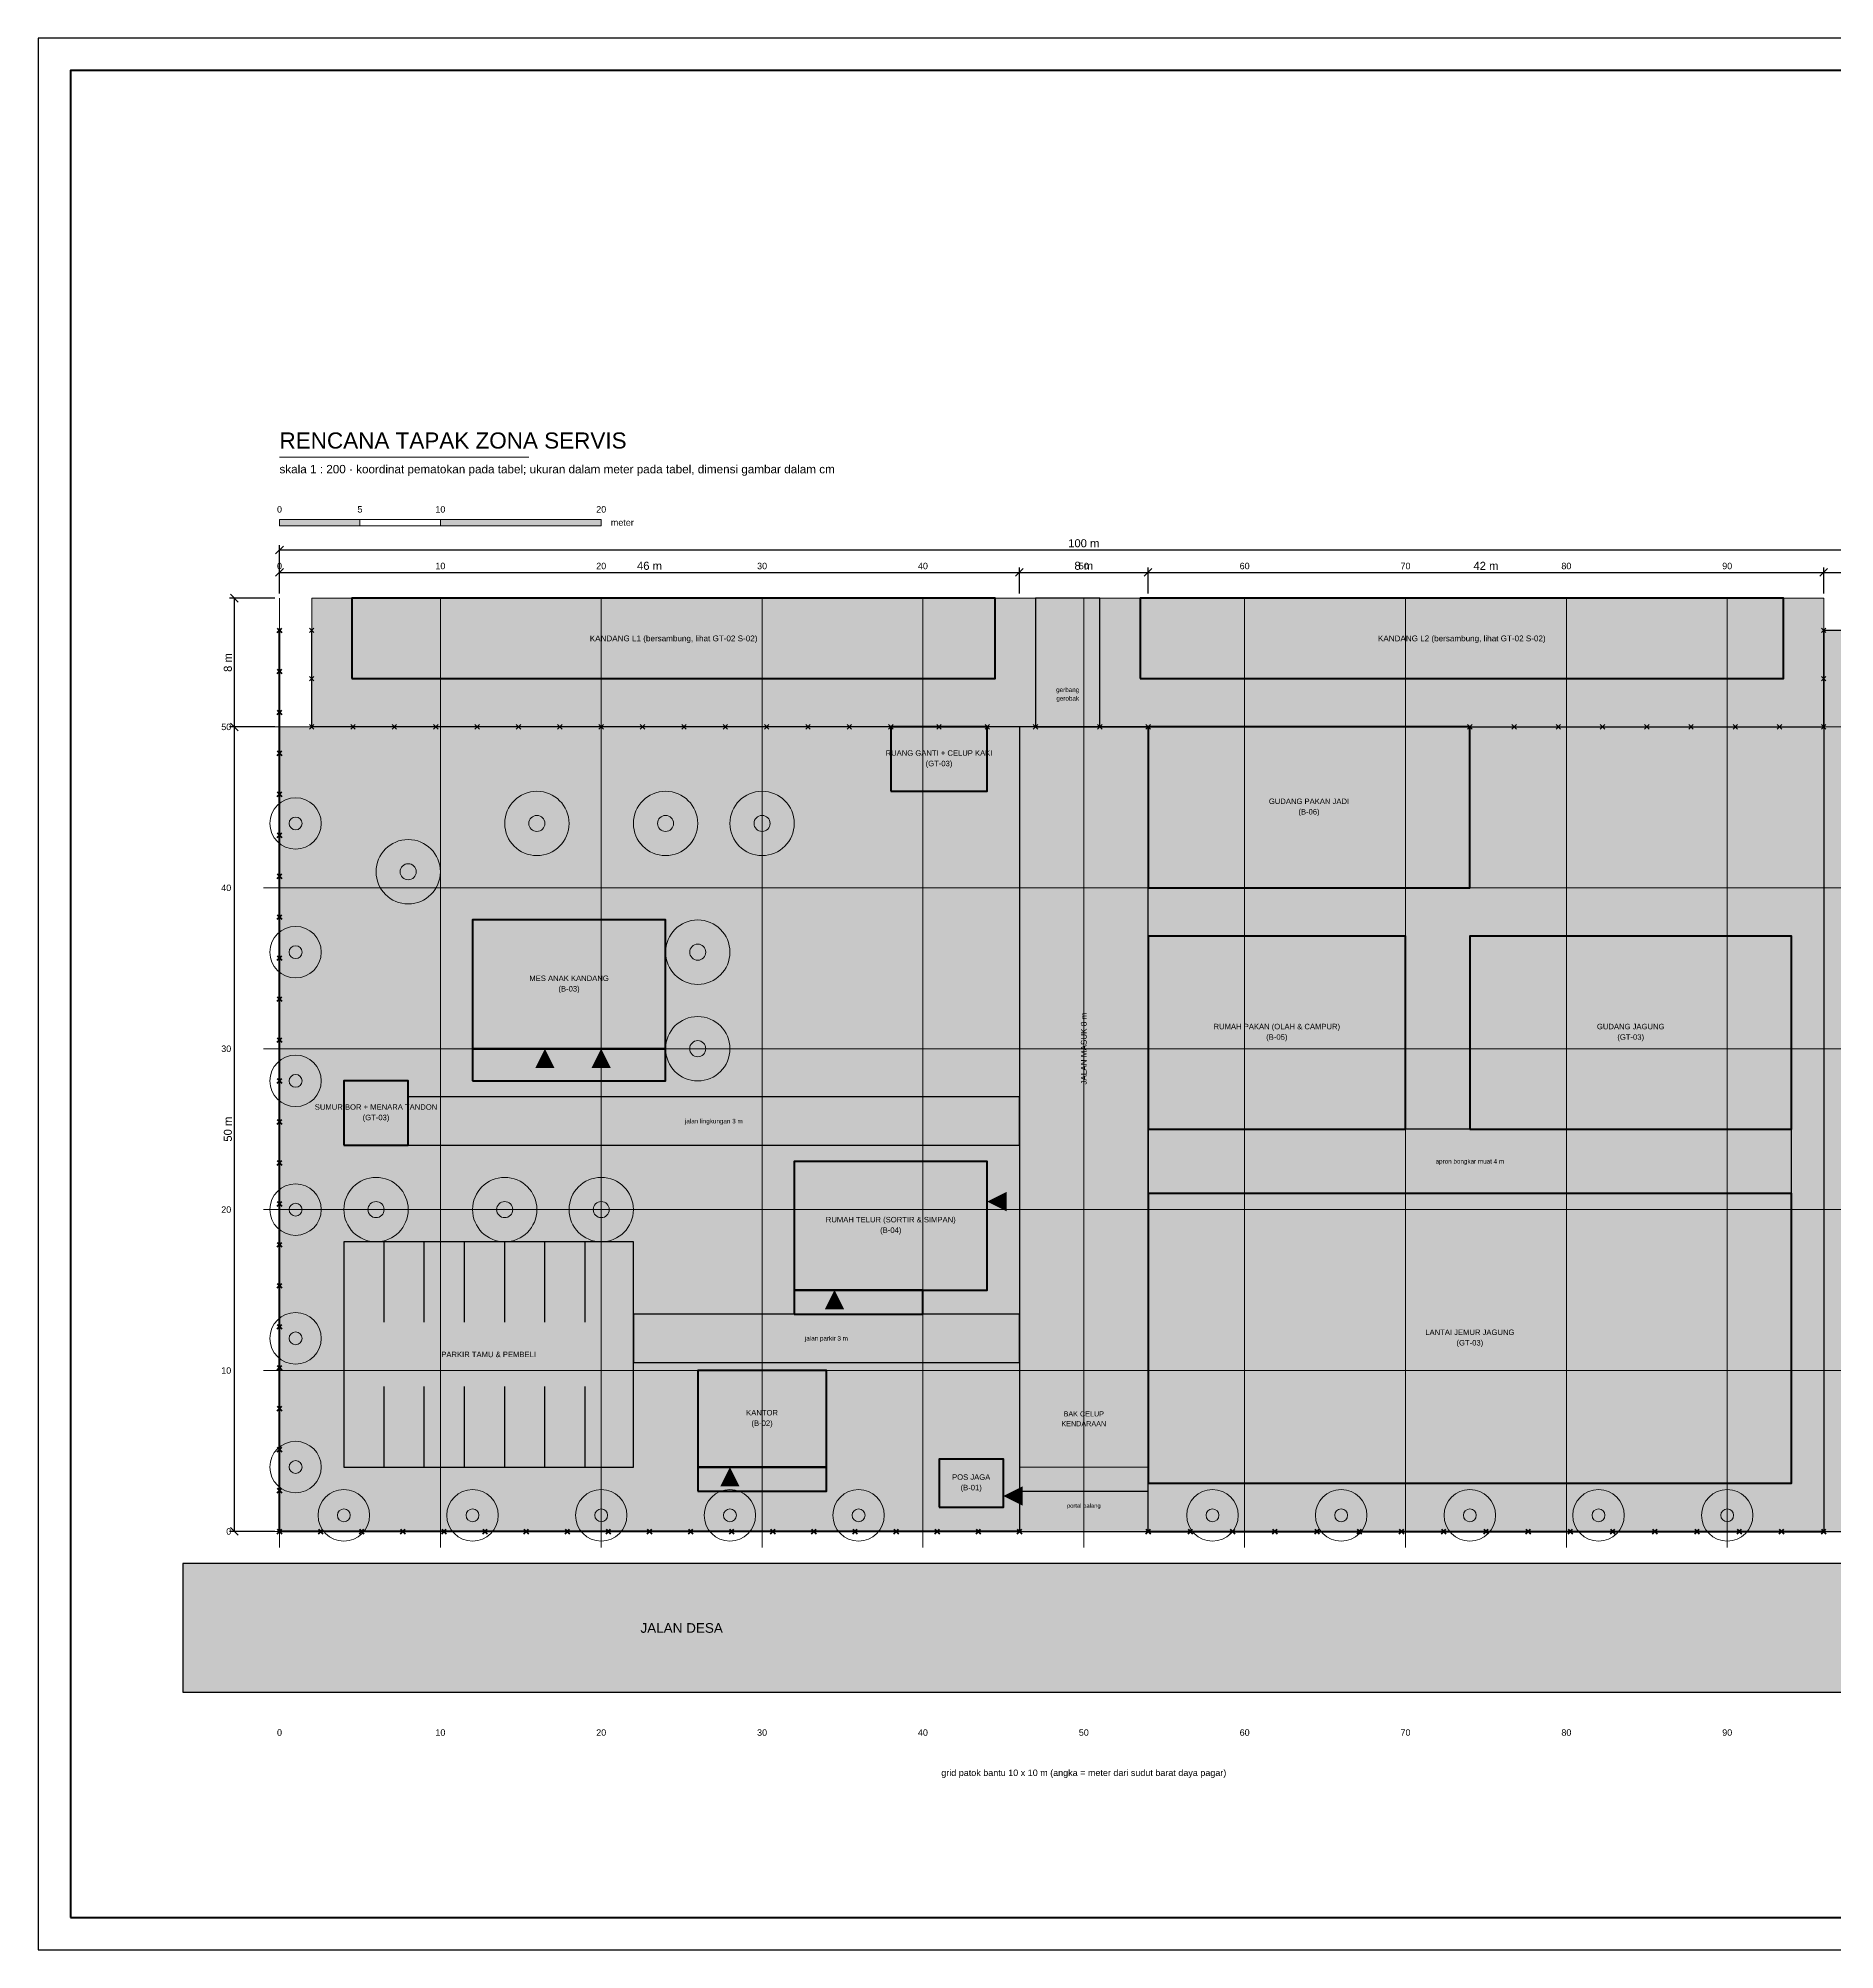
# Model space of a CAD drawing. Header units: centimetres. Extents: x 0 to 128320, y 0 to 42050.
# Drawn here: x 64450 to 75619, y 0 to 11880 of the extents above; entities that cross this region are included whole.
import ezdxf
from ezdxf.enums import TextEntityAlignment as Align

# ---------------------------------------------------------------- set-up
doc = ezdxf.new("R2010")
doc.units = ezdxf.units.CM
doc.linetypes.add('DASHDOT', pattern=[3.556, 2.54, -0.508, 0, -0.508])
doc.linetypes.add('DASHED', pattern=[1.524, 1.27, -0.254])
for name, color, linetype, lineweight in [('A-AIR', 5, 'CONTINUOUS', 18), ('A-BAJA', 6, 'CONTINUOUS', 25), ('A-DIM', 140, 'CONTINUOUS', 13), ('A-FRAME', 7, 'CONTINUOUS', 50), ('A-GRID', 1, 'DASHDOT', 13), ('A-HATCH', 8, 'CONTINUOUS', 9), ('A-JALAN', 8, 'CONTINUOUS', 25), ('A-LANSKAP', 82, 'CONTINUOUS', 13), ('A-PAGAR', 94, 'CONTINUOUS', 25), ('A-STRUKTUR', 7, 'CONTINUOUS', 50), ('A-TEKS', 7, 'CONTINUOUS', 18), ('A-TERSEMBUNYI', 8, 'DASHED', 13)]:
    doc.layers.add(name, color=color, linetype=linetype, lineweight=lineweight)
doc.styles.add('ARIAL', font='arial.ttf')
doc.dimstyles.new('D200', dxfattribs={"dimtxt": 50, "dimasz": 40, "dimexe": 30, "dimexo": 30, "dimgap": 16, "dimtad": 1, "dimdec": 0, "dimtxsty": 'ARIAL', "dimtsz": 24, "dimcen": 2.5, "dimclrd": 140, "dimclre": 140, "dimclrt": 250, "dimazin": 3, "dimtfac": 1, "dimtmove": 0, "dimatfit": 3})

msp = doc.modelspace()

# ---------------------------------------------------------------- hatches: boundary and pattern name
at = {"layer": 'A-HATCH'}
h = msp.add_hatch(color=7, dxfattribs=at)
h.dxf.hatch_style = 1
h.paths.add_polyline_path([(65950, 8850), (66450, 8850), (66450, 8890), (65950, 8890)])
h = msp.add_hatch(color=7, dxfattribs=at)
h.dxf.hatch_style = 1
h.paths.add_polyline_path([(66950, 8850), (67950, 8850), (67950, 8890), (66950, 8890)])
at = {"layer": 'A-HATCH', "true_color": 0xecf2e6}
h = msp.add_hatch(color=8, dxfattribs=at)
h.dxf.hatch_style = 1
h.paths.add_polyline_path([(66150, 7600), (75550, 7600), (75550, 8400), (66150, 8400)])
at = {"layer": 'A-HATCH', "true_color": 0xcdd6d2}
h = msp.add_hatch(color=8, dxfattribs=at)
h.dxf.hatch_style = 1
h.paths.add_polyline_path([(66400, 7900), (70400, 7900), (70400, 8400), (66400, 8400)])
at = {"layer": 'A-HATCH', "true_color": 0xd6d8d6}
h = msp.add_hatch(color=8, dxfattribs=at)
h.dxf.hatch_style = 1
h.paths.add_polyline_path([(70650, 7600), (71050, 7600), (71050, 8400), (70650, 8400)])
at = {"layer": 'A-HATCH', "true_color": 0xcdd6d2}
h = msp.add_hatch(color=8, dxfattribs=at)
h.dxf.hatch_style = 1
h.paths.add_polyline_path([(71300, 7900), (75300, 7900), (75300, 8400), (71300, 8400)])
at = {"layer": 'A-HATCH', "true_color": 0xd6d8d6}
h = msp.add_hatch(color=8, dxfattribs=at)
h.dxf.hatch_style = 1
h.paths.add_polyline_path([(75550, 2600), (75950, 2600), (75950, 8200), (75550, 8200)])
at = {"layer": 'A-HATCH', "true_color": 0xf2f0e8}
h = msp.add_hatch(color=8, dxfattribs=at)
h.dxf.hatch_style = 1
h.paths.add_polyline_path([(65950, 2600), (75950, 2600), (75950, 7600), (65950, 7600)])
at = {"layer": 'A-HATCH', "true_color": 0xecd6b4}
h = msp.add_hatch(color=8, dxfattribs=at)
h.dxf.hatch_style = 1
h.paths.add_polyline_path([(69750, 7200), (70350, 7200), (70350, 7600), (69750, 7600)])
at = {"layer": 'A-HATCH', "true_color": 0xd6d8d6}
h = msp.add_hatch(color=8, dxfattribs=at)
h.dxf.hatch_style = 1
h.paths.add_polyline_path([(70550, 2600), (71350, 2600), (71350, 7600), (70550, 7600)])
at = {"layer": 'A-HATCH', "true_color": 0xecd6b4}
h = msp.add_hatch(color=8, dxfattribs=at)
h.dxf.hatch_style = 1
h.paths.add_polyline_path([(71350, 6600), (73350, 6600), (73350, 7600), (71350, 7600)])
h = msp.add_hatch(color=8, dxfattribs=at)
h.dxf.hatch_style = 1
h.paths.add_polyline_path([(67150, 5600), (68350, 5600), (68350, 6400), (67150, 6400)])
h = msp.add_hatch(color=8, dxfattribs=at)
h.dxf.hatch_style = 1
h.paths.add_polyline_path([(71350, 5100), (72950, 5100), (72950, 6300), (71350, 6300)])
h = msp.add_hatch(color=8, dxfattribs=at)
h.dxf.hatch_style = 1
h.paths.add_polyline_path([(73350, 5100), (75350, 5100), (75350, 6300), (73350, 6300)])
at = {"layer": 'A-HATCH'}
h = msp.add_hatch(color=1, dxfattribs=at)
h.dxf.hatch_style = 1
h.paths.add_polyline_path([(67600, 5600), (67660, 5480), (67540, 5480)])
h = msp.add_hatch(color=1, dxfattribs=at)
h.dxf.hatch_style = 1
h.paths.add_polyline_path([(67950, 5600), (68010, 5480), (67890, 5480)])
at = {"layer": 'A-HATCH', "true_color": 0xecd6b4}
h = msp.add_hatch(color=8, dxfattribs=at)
h.dxf.hatch_style = 1
h.paths.add_polyline_path([(66350, 5000), (66750, 5000), (66750, 5400), (66350, 5400)])
at = {"layer": 'A-HATCH', "true_color": 0xd6d8d6}
h = msp.add_hatch(color=8, dxfattribs=at)
h.dxf.hatch_style = 1
h.paths.add_polyline_path([(66750, 5000), (70550, 5000), (70550, 5300), (66750, 5300)])
h = msp.add_hatch(color=8, dxfattribs=at)
h.dxf.hatch_style = 1
h.paths.add_polyline_path([(71350, 4700), (75350, 4700), (75350, 5100), (71350, 5100)])
at = {"layer": 'A-HATCH', "true_color": 0xecd6b4}
h = msp.add_hatch(color=8, dxfattribs=at)
h.dxf.hatch_style = 1
h.paths.add_polyline_path([(69150, 4100), (70350, 4100), (70350, 4900), (69150, 4900)])
at = {"layer": 'A-HATCH'}
h = msp.add_hatch(color=1, dxfattribs=at)
h.dxf.hatch_style = 1
h.paths.add_polyline_path([(70350, 4650), (70470, 4710), (70470, 4590)])
at = {"layer": 'A-HATCH', "true_color": 0xe4e2dc}
h = msp.add_hatch(color=8, dxfattribs=at)
h.dxf.hatch_style = 1
h.paths.add_polyline_path([(71350, 2900), (75350, 2900), (75350, 4700), (71350, 4700)])
at = {"layer": 'A-HATCH', "true_color": 0xd6d8d6}
h = msp.add_hatch(color=8, dxfattribs=at)
h.dxf.hatch_style = 1
h.paths.add_polyline_path([(66350, 3000), (68150, 3000), (68150, 4400), (66350, 4400)])
at = {"layer": 'A-HATCH'}
h = msp.add_hatch(color=1, dxfattribs=at)
h.dxf.hatch_style = 1
h.paths.add_polyline_path([(69400, 4100), (69460, 3980), (69340, 3980)])
at = {"layer": 'A-HATCH', "true_color": 0xd6d8d6}
h = msp.add_hatch(color=8, dxfattribs=at)
h.dxf.hatch_style = 1
h.paths.add_polyline_path([(68150, 3650), (70550, 3650), (70550, 3950), (68150, 3950)])
at = {"layer": 'A-HATCH', "true_color": 0xecd6b4}
h = msp.add_hatch(color=8, dxfattribs=at)
h.dxf.hatch_style = 1
h.paths.add_polyline_path([(68550, 3000), (69350, 3000), (69350, 3600), (68550, 3600)])
at = {"layer": 'A-HATCH'}
h = msp.add_hatch(color=1, dxfattribs=at)
h.dxf.hatch_style = 1
h.paths.add_polyline_path([(68750, 3000), (68810, 2880), (68690, 2880)])
at = {"layer": 'A-HATCH', "true_color": 0xecd6b4}
h = msp.add_hatch(color=8, dxfattribs=at)
h.dxf.hatch_style = 1
h.paths.add_polyline_path([(70050, 2750), (70450, 2750), (70450, 3050), (70050, 3050)])
at = {"layer": 'A-HATCH'}
h = msp.add_hatch(color=1, dxfattribs=at)
h.dxf.hatch_style = 1
h.paths.add_polyline_path([(70450, 2820), (70570, 2880), (70570, 2760)])
at = {"layer": 'A-HATCH', "true_color": 0xd6d8d6}
h = msp.add_hatch(color=8, dxfattribs=at)
h.dxf.hatch_style = 1
h.paths.add_polyline_path([(65350, 1600), (76550, 1600), (76550, 2400), (65350, 2400)])

# ---------------------------------------------------------------- linework, layer by layer
at = {"layer": 'A-AIR'}
msp.add_lwpolyline([(70550, 3000), (71350, 3000), (71350, 3600), (70550, 3600)], close=True, dxfattribs=at)
at = {"layer": 'A-BAJA'}
msp.add_line((70550, 2850), (71350, 2850), dxfattribs=at)
at = {"layer": 'A-FRAME'}
for p, q in [((65936, 8186), (65964, 8214)), ((65936, 8214), (65964, 8186)), ((65936, 7931.5), (65964, 7959.5)), ((65936, 7959.5), (65964, 7931.5)), ((65936, 7676.9), (65964, 7704.9)), ((65936, 7704.9), (65964, 7676.9)), ((65936, 7422.4), (65964, 7450.4)), ((65936, 7450.4), (65964, 7422.4)), ((65936, 7167.8), (65964, 7195.8)), ((65936, 7195.8), (65964, 7167.8)), ((65936, 6913.3), (65964, 6941.3)), ((65936, 6941.3), (65964, 6913.3)), ((65936, 6658.7), (65964, 6686.7)), ((65936, 6686.7), (65964, 6658.7)), ((65936, 6404.2), (65964, 6432.2)), ((65936, 6432.2), (65964, 6404.2)), ((65936, 6149.6), (65964, 6177.6)), ((65936, 6177.6), (65964, 6149.6)), ((65936, 5895.1), (65964, 5923.1)), ((65936, 5923.1), (65964, 5895.1)), ((65936, 5640.5), (65964, 5668.5)), ((65936, 5668.5), (65964, 5640.5)), ((65936, 5386), (65964, 5414)), ((65936, 5414), (65964, 5386)), ((65936, 5131.5), (65964, 5159.5)), ((65936, 5159.5), (65964, 5131.5)), ((65936, 4876.9), (65964, 4904.9)), ((65936, 4904.9), (65964, 4876.9)), ((65936, 4622.4), (65964, 4650.4)), ((65936, 4650.4), (65964, 4622.4)), ((65936, 4367.8), (65964, 4395.8)), ((65936, 4395.8), (65964, 4367.8)), ((65936, 4113.3), (65964, 4141.3)), ((65936, 4141.3), (65964, 4113.3)), ((65936, 3858.7), (65964, 3886.7)), ((65936, 3886.7), (65964, 3858.7)), ((65936, 3604.2), (65964, 3632.2)), ((65936, 3632.2), (65964, 3604.2)), ((65936, 3349.6), (65964, 3377.6)), ((65936, 3377.6), (65964, 3349.6)), ((65936, 3095.1), (65964, 3123.1)), ((65936, 3123.1), (65964, 3095.1)), ((65936, 2840.5), (65964, 2868.5)), ((65936, 2868.5), (65964, 2840.5)), ((65936, 2586), (65964, 2614)), ((65936, 2614), (65964, 2586)), ((65936, 2586), (65964, 2614)), ((65936, 2614), (65964, 2586)), ((66191.6, 2586), (66219.6, 2614)), ((66191.6, 2614), (66219.6, 2586)), ((66447.1, 2586), (66475.1, 2614)), ((66447.1, 2614), (66475.1, 2586)), ((66702.7, 2586), (66730.7, 2614)), ((66702.7, 2614), (66730.7, 2586)), ((66958.2, 2586), (66986.2, 2614)), ((66958.2, 2614), (66986.2, 2586)), ((67213.8, 2586), (67241.8, 2614)), ((67213.8, 2614), (67241.8, 2586)), ((67469.3, 2586), (67497.3, 2614)), ((67469.3, 2614), (67497.3, 2586)), ((67724.9, 2586), (67752.9, 2614)), ((67724.9, 2614), (67752.9, 2586)), ((67980.4, 2586), (68008.4, 2614)), ((67980.4, 2614), (68008.4, 2586)), ((68236, 2586), (68264, 2614)), ((68236, 2614), (68264, 2586)), ((68491.6, 2586), (68519.6, 2614)), ((68491.6, 2614), (68519.6, 2586)), ((68747.1, 2586), (68775.1, 2614)), ((68747.1, 2614), (68775.1, 2586)), ((69002.7, 2586), (69030.7, 2614)), ((69002.7, 2614), (69030.7, 2586)), ((69258.2, 2586), (69286.2, 2614)), ((69258.2, 2614), (69286.2, 2586)), ((69513.8, 2586), (69541.8, 2614)), ((69513.8, 2614), (69541.8, 2586)), ((69769.3, 2586), (69797.3, 2614)), ((69769.3, 2614), (69797.3, 2586)), ((70024.9, 2586), (70052.9, 2614)), ((70024.9, 2614), (70052.9, 2586)), ((70280.4, 2586), (70308.4, 2614)), ((70280.4, 2614), (70308.4, 2586)), ((70536, 2586), (70564, 2614)), ((70536, 2614), (70564, 2586)), ((71336, 2586), (71364, 2614)), ((71336, 2614), (71364, 2586)), ((71598.5, 2586), (71626.5, 2614)), ((71598.5, 2614), (71626.5, 2586)), ((71861, 2586), (71889, 2614)), ((71861, 2614), (71889, 2586)), ((72123.5, 2586), (72151.5, 2614)), ((72123.5, 2614), (72151.5, 2586)), ((72386, 2586), (72414, 2614)), ((72386, 2614), (72414, 2586)), ((72648.5, 2586), (72676.5, 2614)), ((72648.5, 2614), (72676.5, 2586)), ((72911, 2586), (72939, 2614)), ((72911, 2614), (72939, 2586)), ((73173.5, 2586), (73201.5, 2614)), ((73173.5, 2614), (73201.5, 2586)), ((73436, 2586), (73464, 2614)), ((73436, 2614), (73464, 2586)), ((73698.5, 2586), (73726.5, 2614)), ((73698.5, 2614), (73726.5, 2586)), ((73961, 2586), (73989, 2614)), ((73961, 2614), (73989, 2586)), ((74223.5, 2586), (74251.5, 2614)), ((74223.5, 2614), (74251.5, 2586)), ((74486, 2586), (74514, 2614)), ((74486, 2614), (74514, 2586)), ((74748.5, 2586), (74776.5, 2614)), ((74748.5, 2614), (74776.5, 2586)), ((75011, 2586), (75039, 2614)), ((75011, 2614), (75039, 2586)), ((75273.5, 2586), (75301.5, 2614)), ((75273.5, 2614), (75301.5, 2586)), ((75536, 2586), (75564, 2614)), ((75536, 2614), (75564, 2586))]:
    msp.add_line(p, q, dxfattribs=at)
at = {"layer": 'A-FRAME', "lineweight": 25}
msp.add_lwpolyline([(64450, 0), (81270, 0), (81270, 11880), (64450, 11880)], close=True, dxfattribs=at)
at = {"layer": 'A-FRAME'}
msp.add_lwpolyline([(64650, 200), (81070, 200), (81070, 11680), (64650, 11680)], close=True, dxfattribs=at)
for points in [[(70550, 2600), (65950, 2600), (65950, 8200)], [(71350, 2600), (75550, 2600)]]:
    msp.add_lwpolyline(points, dxfattribs=at)
at = {"layer": 'A-GRID'}
for p, q in [((65950, 2500), (65950, 8400)), ((66950, 2500), (66950, 8400)), ((67950, 2500), (67950, 8400)), ((68950, 2500), (68950, 8400)), ((69950, 2500), (69950, 8400)), ((70950, 2500), (70950, 8400)), ((71950, 2500), (71950, 8400)), ((72950, 2500), (72950, 8400)), ((73950, 2500), (73950, 8400)), ((74950, 2500), (74950, 8400)), ((65850, 7600), (76050, 7600)), ((65850, 6600), (76050, 6600)), ((65850, 5600), (76050, 5600)), ((65850, 4600), (76050, 4600)), ((65850, 3600), (76050, 3600)), ((65850, 2600), (76050, 2600))]:
    msp.add_line(p, q, dxfattribs=at)
at = {"layer": 'A-HATCH'}
for points in [[(66150, 7600), (75550, 7600), (75550, 8400), (66150, 8400)], [(65950, 2600), (75950, 2600), (75950, 7600), (65950, 7600)]]:
    msp.add_lwpolyline(points, close=True, dxfattribs=at)
at = {"layer": 'A-JALAN'}
for p, q in [((66600, 3900), (66600, 4400)), ((66850, 3900), (66850, 4400)), ((67100, 3900), (67100, 4400)), ((67350, 3900), (67350, 4400)), ((67600, 3900), (67600, 4400)), ((67850, 3900), (67850, 4400)), ((66600, 3000), (66600, 3500)), ((66850, 3000), (66850, 3500)), ((67100, 3000), (67100, 3500)), ((67350, 3000), (67350, 3500)), ((67600, 3000), (67600, 3500)), ((67850, 3000), (67850, 3500))]:
    msp.add_line(p, q, dxfattribs=at)
for points in [[(70650, 7600), (71050, 7600), (71050, 8400), (70650, 8400)], [(75550, 2600), (75950, 2600), (75950, 8200), (75550, 8200)], [(70550, 2600), (71350, 2600), (71350, 7600), (70550, 7600)], [(66750, 5000), (70550, 5000), (70550, 5300), (66750, 5300)], [(71350, 4700), (75350, 4700), (75350, 5100), (71350, 5100)], [(66350, 3000), (68150, 3000), (68150, 4400), (66350, 4400)], [(68150, 3650), (70550, 3650), (70550, 3950), (68150, 3950)], [(65350, 1600), (76550, 1600), (76550, 2400), (65350, 2400)]]:
    msp.add_lwpolyline(points, close=True, dxfattribs=at)
at = {"layer": 'A-LANSKAP'}
for centre, radius in [((66050, 7000), 160), ((67550, 7000), 200), ((68350, 7000), 200), ((68950, 7000), 200), ((66050, 7000), 40), ((67550, 7000), 50), ((68350, 7000), 50), ((68950, 7000), 50), ((66750, 6700), 200), ((66750, 6700), 50), ((66050, 6200), 160), ((68550, 6200), 200), ((66050, 6200), 40), ((68550, 6200), 50), ((68550, 5600), 200), ((68550, 5600), 50), ((66050, 5400), 160), ((66050, 5400), 40), ((66050, 4600), 160), ((66550, 4600), 200), ((67350, 4600), 200), ((67950, 4600), 200), ((66050, 4600), 40), ((66550, 4600), 50), ((67350, 4600), 50), ((67950, 4600), 50), ((66050, 3800), 160), ((66050, 3800), 40), ((66050, 3000), 160), ((66050, 3000), 40), ((66350, 2700), 160), ((67150, 2700), 160), ((67950, 2700), 160), ((68750, 2700), 160), ((69550, 2700), 160), ((71750, 2700), 160), ((72550, 2700), 160), ((73350, 2700), 160), ((74150, 2700), 160), ((74950, 2700), 160), ((66350, 2700), 40), ((67150, 2700), 40), ((67950, 2700), 40), ((68750, 2700), 40), ((69550, 2700), 40), ((71750, 2700), 40), ((72550, 2700), 40), ((73350, 2700), 40), ((74150, 2700), 40), ((74950, 2700), 40)]:
    msp.add_circle(centre, radius, dxfattribs=at)
at = {"layer": 'A-PAGAR'}
for p, q in [((66136, 8186), (66164, 8214)), ((66136, 8214), (66164, 8186)), ((75536, 8186), (75564, 8214)), ((75536, 8214), (75564, 8186)), ((66136, 7886), (66164, 7914)), ((66136, 7914), (66164, 7886)), ((75536, 7886), (75564, 7914)), ((75536, 7914), (75564, 7886)), ((66136, 7586), (66164, 7614)), ((66136, 7614), (66164, 7586)), ((66136, 7586), (66164, 7614)), ((66136, 7614), (66164, 7586)), ((66393.1, 7586), (66421.1, 7614)), ((66393.1, 7614), (66421.1, 7586)), ((66650.3, 7586), (66678.3, 7614)), ((66650.3, 7614), (66678.3, 7586)), ((66907.4, 7586), (66935.4, 7614)), ((66907.4, 7614), (66935.4, 7586)), ((67164.6, 7586), (67192.6, 7614)), ((67164.6, 7614), (67192.6, 7586)), ((67421.7, 7586), (67449.7, 7614)), ((67421.7, 7614), (67449.7, 7586)), ((67678.9, 7586), (67706.9, 7614)), ((67678.9, 7614), (67706.9, 7586)), ((67936, 7586), (67964, 7614)), ((67936, 7614), (67964, 7586)), ((68193.1, 7586), (68221.1, 7614)), ((68193.1, 7614), (68221.1, 7586)), ((68450.3, 7586), (68478.3, 7614)), ((68450.3, 7614), (68478.3, 7586)), ((68707.4, 7586), (68735.4, 7614)), ((68707.4, 7614), (68735.4, 7586)), ((68964.6, 7586), (68992.6, 7614)), ((68964.6, 7614), (68992.6, 7586)), ((69221.7, 7586), (69249.7, 7614)), ((69221.7, 7614), (69249.7, 7586)), ((69478.9, 7586), (69506.9, 7614)), ((69478.9, 7614), (69506.9, 7586)), ((69736, 7586), (69764, 7614)), ((69736, 7614), (69764, 7586)), ((69736, 7586), (69764, 7614)), ((69736, 7614), (69764, 7586)), ((70036, 7586), (70064, 7614)), ((70036, 7614), (70064, 7586)), ((70336, 7586), (70364, 7614)), ((70336, 7614), (70364, 7586)), ((70636, 7586), (70664, 7614)), ((70636, 7614), (70664, 7586)), ((71036, 7586), (71064, 7614)), ((71036, 7614), (71064, 7586)), ((71336, 7586), (71364, 7614)), ((71336, 7614), (71364, 7586)), ((73336, 7586), (73364, 7614)), ((73336, 7614), (73364, 7586)), ((73611, 7586), (73639, 7614)), ((73611, 7614), (73639, 7586)), ((73886, 7586), (73914, 7614)), ((73886, 7614), (73914, 7586)), ((74161, 7586), (74189, 7614)), ((74161, 7614), (74189, 7586)), ((74436, 7586), (74464, 7614)), ((74436, 7614), (74464, 7586)), ((74711, 7586), (74739, 7614)), ((74711, 7614), (74739, 7586)), ((74986, 7586), (75014, 7614)), ((74986, 7614), (75014, 7586)), ((75261, 7586), (75289, 7614)), ((75261, 7614), (75289, 7586)), ((75536, 7586), (75564, 7614)), ((75536, 7614), (75564, 7586)), ((75536, 7586), (75564, 7614)), ((75536, 7614), (75564, 7586))]:
    msp.add_line(p, q, dxfattribs=at)
for points in [[(69750, 7600), (66150, 7600), (66150, 8200)], [(73350, 7600), (75550, 7600), (75550, 8200)], [(70650, 7600), (69750, 7600)], [(71050, 7600), (71350, 7600)]]:
    msp.add_lwpolyline(points, dxfattribs=at)
at = {"layer": 'A-STRUKTUR'}
for points in [[(66400, 7900), (70400, 7900), (70400, 8400), (66400, 8400)], [(71300, 7900), (75300, 7900), (75300, 8400), (71300, 8400)], [(69750, 7200), (70350, 7200), (70350, 7600), (69750, 7600)], [(71350, 6600), (73350, 6600), (73350, 7600), (71350, 7600)], [(67150, 5600), (68350, 5600), (68350, 6400), (67150, 6400)], [(71350, 5100), (72950, 5100), (72950, 6300), (71350, 6300)], [(73350, 5100), (75350, 5100), (75350, 6300), (73350, 6300)], [(67150, 5400), (68350, 5400), (68350, 5600), (67150, 5600)], [(66350, 5000), (66750, 5000), (66750, 5400), (66350, 5400)], [(69150, 4100), (70350, 4100), (70350, 4900), (69150, 4900)], [(71350, 2900), (75350, 2900), (75350, 4700), (71350, 4700)], [(69150, 3950), (69950, 3950), (69950, 4100), (69150, 4100)], [(68550, 3000), (69350, 3000), (69350, 3600), (68550, 3600)], [(68550, 2850), (69350, 2850), (69350, 3000), (68550, 3000)], [(70050, 2750), (70450, 2750), (70450, 3050), (70050, 3050)]]:
    msp.add_lwpolyline(points, close=True, dxfattribs=at)
at = {"layer": 'A-TEKS'}
msp.add_line((65950, 9276), (67500, 9276), dxfattribs=at)
for points in [[(65950, 8850), (66450, 8850), (66450, 8890), (65950, 8890)], [(66450, 8850), (66950, 8850), (66950, 8890), (66450, 8890)], [(66950, 8850), (67950, 8850), (67950, 8890), (66950, 8890)]]:
    msp.add_lwpolyline(points, close=True, dxfattribs=at)
at = {"layer": 'A-TERSEMBUNYI'}
msp.add_line((66150, 8400), (75550, 8400), dxfattribs=at)

# ---------------------------------------------------------------- texts
at = {"layer": 'A-TEKS', "style": 'ARIAL'}
msp.add_text('RENCANA TAPAK ZONA SERVIS', height=100, dxfattribs=at).set_placement((65950, 9300), align=Align.BOTTOM_LEFT)
msp.add_text('skala 1 : 200 · koordinat pematokan pada tabel; ukuran dalam meter pada tabel, dimensi gambar dalam cm', height=52, dxfattribs=at).set_placement((65950, 9228), align=Align.TOP_LEFT)
for s, p in [('0', (65950, 8920)), ('5', (66450, 8920)), ('10', (66950, 8920)), ('20', (67950, 8920))]:
    msp.add_text(s, height=40, dxfattribs=at).set_placement(p, align=Align.BOTTOM_CENTER)
msp.add_text('meter', height=40, dxfattribs=at).set_placement((68010, 8870), align=Align.MIDDLE_LEFT)
for s, height, p in [('0', 40, (65950, 8600)), ('10', 40, (66950, 8600)), ('20', 40, (67950, 8600)), ('30', 40, (68950, 8600)), ('40', 40, (69950, 8600)), ('50', 40, (70950, 8600)), ('60', 40, (71950, 8600)), ('70', 40, (72950, 8600)), ('80', 40, (73950, 8600)), ('90', 40, (74950, 8600)), ('KANDANG L1 (bersambung, lihat GT-02 S-02)', 36, (68400, 8150)), ('KANDANG L2 (bersambung, lihat GT-02 S-02)', 36, (73300, 8150)), ('jalan lingkungan 3 m', 28, (68650, 5150)), ('apron bongkar muat 4 m', 28, (73350, 4900)), ('jalan parkir 3 m', 28, (69350, 3800)), ('PARKIR TAMU & PEMBELI', 34, (67250, 3700)), ('portal palang', 26, (70950, 2760)), ('JALAN DESA', 60, (68450, 2000)), ('0', 40, (65950, 1350)), ('10', 40, (66950, 1350)), ('20', 40, (67950, 1350)), ('30', 40, (68950, 1350)), ('40', 40, (69950, 1350)), ('50', 40, (70950, 1350)), ('60', 40, (71950, 1350)), ('70', 40, (72950, 1350)), ('80', 40, (73950, 1350)), ('90', 40, (74950, 1350)), ('grid patok bantu 10 x 10 m (angka = meter dari sudut barat daya pagar)', 40, (70950, 1100))]:
    msp.add_text(s, height=height, dxfattribs=at).set_placement(p, align=Align.MIDDLE_CENTER)
for s, p in [('50', (65650, 7600)), ('40', (65650, 6600)), ('30', (65650, 5600)), ('20', (65650, 4600)), ('10', (65650, 3600)), ('0', (65650, 2600))]:
    msp.add_text(s, height=40, dxfattribs=at).set_placement(p, align=Align.MIDDLE_RIGHT)
msp.add_text('JALAN MASUK 8 m', height=36, rotation=90, dxfattribs=at).set_placement((70950, 5600), align=Align.MIDDLE_CENTER)
at = {"layer": 'A-TEKS', "attachment_point": 5, "line_spacing_factor": 1.15, "style": 'ARIAL'}
for s, insert, char_height in [('gerbang\\Pgerobak', (70850, 7800), 28), ('RUANG GANTI + CELUP KAKI\\P(GT-03)', (70050, 7400), 34), ('GUDANG PAKAN JADI\\P(B-06)', (72350, 7100), 34), ('MES ANAK KANDANG\\P(B-03)', (67750, 6000), 34), ('RUMAH PAKAN (OLAH & CAMPUR)\\P(B-05)', (72150, 5700), 34), ('GUDANG JAGUNG\\P(GT-03)', (74350, 5700), 34), ('SUMUR BOR + MENARA TANDON\\P(GT-03)', (66550, 5200), 34), ('RUMAH TELUR (SORTIR & SIMPAN)\\P(B-04)', (69750, 4500), 34), ('LANTAI JEMUR JAGUNG\\P(GT-03)', (73350, 3800), 34), ('KANTOR\\P(B-02)', (68950, 3300), 34), ('BAK CELUP\\PKENDARAAN', (70950, 3300), 32), ('POS JAGA\\P(B-01)', (70250, 2900), 34)]:
    msp.add_mtext(s, dxfattribs=dict(at, insert=insert, char_height=char_height))

# ---------------------------------------------------------------- dimensions: what is measured, and where the dimension line sits
at = {"layer": 'A-DIM'}
for base, p1, p2, text in [((65950, 8700), (65950, 8400), (75950, 8400), '100 m'), ((65950, 8560), (65950, 8400), (70550, 8400), '46 m'), ((70550, 8560), (70550, 8400), (71350, 8400), '8 m'), ((71350, 8560), (71350, 8400), (75550, 8400), '42 m'), ((75550, 8560), (75550, 8400), (75950, 8400), '4 m')]:
    msp.add_linear_dim(base=base, p1=p1, p2=p2, text=text, dimstyle='D200', dxfattribs=at).render()
for base, p1, p2, text in [((65670, 7600), (65950, 7600), (65950, 8400), '8 m'), ((65670, 2600), (65950, 2600), (65950, 7600), '50 m')]:
    msp.add_linear_dim(base=base, p1=p1, p2=p2, angle=90, text=text, dimstyle='D200', dxfattribs=at).render()

doc.saveas('drawing.dxf')
